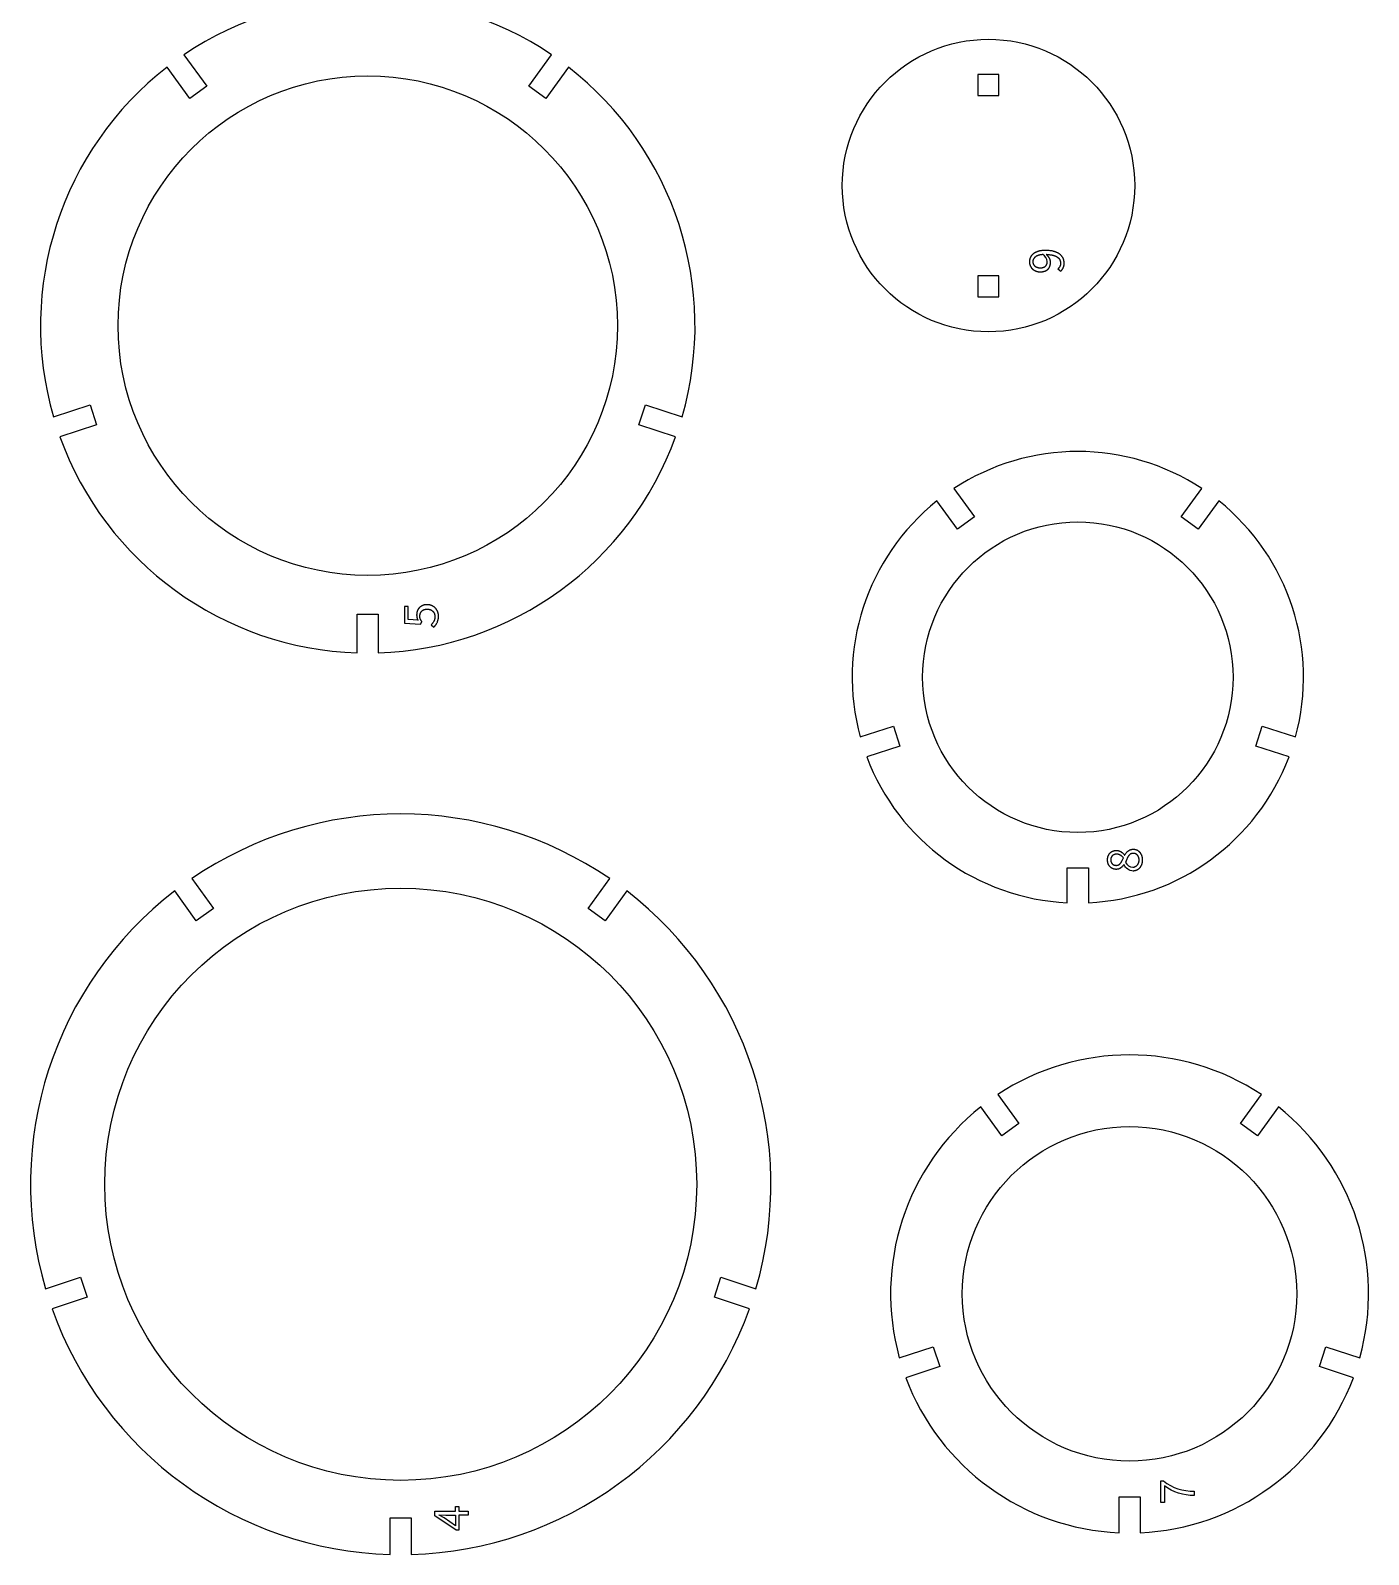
# Model space of a CAD drawing. Extents: x 4393 to 4828, y -567 to -21.
# Drawn here: x 4637.5 to 4828.5, y -523.2 to -305.8 of the extents above; entities that cross this region are included whole.
import ezdxf

# ---------------------------------------------------------------- set-up
doc = ezdxf.new("R2010")
doc.units = 0
doc.layers.add('CUT_THOUGH', color=1, linetype='CONTINUOUS')
doc.layers.add('ETCH', color=5, linetype='CONTINUOUS')

msp = doc.modelspace()

# ---------------------------------------------------------------- linework, layer by layer
at = {"layer": 'CUT_THOUGH'}
for points in [[(4684.17, -394.61), (4684.17, -389.11), (4687.17, -389.11), (4687.17, -394.61, 0.307249), (4729.59, -363.79), (4724.36, -362.09), (4725.29, -359.24), (4730.52, -360.94, 0.307249), (4714.31, -311.07), (4711.08, -315.52), (4708.65, -313.76), (4711.89, -309.31, 0.307249), (4659.45, -309.31), (4662.69, -313.76), (4660.26, -315.52), (4657.03, -311.07, 0.307249), (4640.82, -360.94), (4646.06, -359.24), (4646.98, -362.09), (4641.75, -363.79, 0.307248)], [(4785.48, -430.24), (4785.48, -425.25), (4788.48, -425.25), (4788.48, -430.24, 0.299348), (4817.11, -409.44), (4812.36, -407.9), (4813.29, -405.05), (4818.04, -406.59, 0.299348), (4807.1, -372.94), (4804.17, -376.98), (4801.74, -375.21), (4804.68, -371.18, 0.299348), (4769.29, -371.18), (4772.22, -375.21), (4769.8, -376.98), (4766.86, -372.94, 0.299348), (4755.93, -406.59), (4760.68, -405.05), (4761.6, -407.9), (4756.86, -409.44, 0.299348)], [(4688.87, -523.2), (4688.87, -517.95), (4691.87, -517.95), (4691.87, -523.2, 0.309291), (4740.12, -488.15), (4735.12, -486.52), (4736.05, -483.67), (4741.05, -485.29, 0.30929), (4722.61, -428.57), (4719.52, -432.82), (4717.1, -431.06), (4720.19, -426.81, 0.30929), (4660.55, -426.81), (4663.64, -431.06), (4661.21, -432.82), (4658.12, -428.57, 0.30929), (4639.69, -485.29), (4644.69, -483.67), (4645.62, -486.52), (4640.62, -488.15, 0.309291)], [(4792.86, -520.1), (4792.86, -515), (4795.86, -515), (4795.86, -520.1, 0.300761), (4826.29, -497.99), (4821.45, -496.41), (4822.37, -493.56), (4827.22, -495.13, 0.300761), (4815.59, -459.36), (4812.6, -463.48), (4810.17, -461.72), (4813.17, -457.6, 0.300761), (4775.55, -457.6), (4778.55, -461.72), (4776.12, -463.48), (4773.13, -459.36, 0.300761), (4761.5, -495.13), (4766.35, -493.56), (4767.27, -496.41), (4762.43, -497.99, 0.300761)]]:
    msp.add_lwpolyline(points, format="xyb", close=True, dxfattribs=at)
for points in [[(4775.73, -315.11), (4775.73, -312.11), (4772.73, -312.11), (4772.73, -315.11)], [(4775.73, -343.82), (4775.73, -340.82), (4772.73, -340.82), (4772.73, -343.82)]]:
    msp.add_lwpolyline(points, close=True, dxfattribs=at)
for centre, radius in [((4774.23, -327.96), 20.86), ((4685.67, -347.94), 35.62), ((4786.98, -398.08), 22.15), ((4690.37, -470.4), 42.23), ((4794.36, -486.03), 23.86)]:
    msp.add_circle(centre, radius, dxfattribs=at)
at = {"layer": 'ETCH'}
for points in [[(4784.14, -339.84), (4784.53, -340.18), (4784.56, -340.16), (4784.58, -340.13), (4784.61, -340.1), (4784.63, -340.08), (4784.66, -340.05), (4784.68, -340.02), (4784.7, -339.99), (4784.73, -339.96), (4784.75, -339.93), (4784.77, -339.9), (4784.79, -339.87), (4784.81, -339.84), (4784.83, -339.8), (4784.85, -339.77), (4784.87, -339.73), (4784.89, -339.7), (4784.91, -339.66), (4784.92, -339.62), (4784.94, -339.59), (4784.95, -339.55), (4784.96, -339.51), (4784.97, -339.47), (4784.99, -339.43), (4784.99, -339.39), (4785, -339.34), (4785.01, -339.3), (4785.02, -339.26), (4785.02, -339.21), (4785.03, -339.17), (4785.03, -339.12), (4785.03, -339.07), (4785.03, -339.03), (4785.03, -338.98), (4785.03, -338.94), (4785.02, -338.89), (4785.02, -338.85), (4785.02, -338.81), (4785.01, -338.76), (4785, -338.72), (4784.99, -338.68), (4784.98, -338.63), (4784.97, -338.59), (4784.96, -338.55), (4784.95, -338.51), (4784.93, -338.47), (4784.92, -338.42), (4784.9, -338.38), (4784.88, -338.34), (4784.87, -338.3), (4784.84, -338.26), (4784.82, -338.22), (4784.8, -338.18), (4784.78, -338.15), (4784.75, -338.11), (4784.72, -338.07), (4784.7, -338.03), (4784.67, -338), (4784.63, -337.96), (4784.6, -337.93), (4784.57, -337.89), (4784.53, -337.86), (4784.5, -337.83), (4784.46, -337.79), (4784.42, -337.76), (4784.38, -337.73), (4784.34, -337.7), (4784.29, -337.67), (4784.25, -337.64), (4784.2, -337.61), (4784.16, -337.59), (4784.11, -337.56), (4784.06, -337.53), (4784, -337.51), (4783.95, -337.49), (4783.89, -337.46), (4783.84, -337.44), (4783.78, -337.42), (4783.72, -337.4), (4783.66, -337.38), (4783.6, -337.36), (4783.53, -337.34), (4783.47, -337.32), (4783.4, -337.31), (4783.33, -337.29), (4783.26, -337.28), (4783.19, -337.27), (4783.11, -337.26), (4783.04, -337.25), (4782.88, -337.23), (4782.72, -337.22), (4782.55, -337.21), (4782.37, -337.21), (4782.23, -337.21), (4782.09, -337.22), (4781.96, -337.23), (4781.83, -337.24), (4781.77, -337.25), (4781.71, -337.26), (4781.65, -337.27), (4781.59, -337.28), (4781.53, -337.29), (4781.48, -337.3), (4781.42, -337.32), (4781.37, -337.33), (4781.31, -337.35), (4781.26, -337.36), (4781.21, -337.38), (4781.16, -337.4), (4781.11, -337.42), (4781.06, -337.44), (4781.02, -337.46), (4780.97, -337.48), (4780.93, -337.5), (4780.88, -337.52), (4780.84, -337.55), (4780.8, -337.57), (4780.76, -337.6), (4780.72, -337.62), (4780.68, -337.65), (4780.65, -337.68), (4780.61, -337.7), (4780.58, -337.73), (4780.54, -337.76), (4780.51, -337.79), (4780.48, -337.82), (4780.45, -337.85), (4780.42, -337.89), (4780.4, -337.92), (4780.37, -337.95), (4780.34, -337.98), (4780.32, -338.02), (4780.3, -338.05), (4780.28, -338.09), (4780.26, -338.13), (4780.24, -338.16), (4780.22, -338.2), (4780.2, -338.24), (4780.18, -338.28), (4780.17, -338.32), (4780.15, -338.36), (4780.14, -338.39), (4780.13, -338.43), (4780.12, -338.48), (4780.11, -338.52), (4780.1, -338.56), (4780.1, -338.6), (4780.09, -338.64), (4780.08, -338.68), (4780.08, -338.73), (4780.08, -338.77), (4780.08, -338.81), (4780.08, -338.86), (4780.08, -338.89), (4780.08, -338.93), (4780.08, -338.96), (4780.08, -339), (4780.09, -339.03), (4780.09, -339.07), (4780.1, -339.1), (4780.1, -339.13), (4780.11, -339.17), (4780.12, -339.2), (4780.13, -339.23), (4780.14, -339.27), (4780.15, -339.3), (4780.16, -339.33), (4780.17, -339.37), (4780.19, -339.4), (4780.2, -339.43), (4780.22, -339.46), (4780.23, -339.49), (4780.25, -339.52), (4780.27, -339.55), (4780.28, -339.58), (4780.3, -339.61), (4780.32, -339.64), (4780.34, -339.67), (4780.36, -339.69), (4780.38, -339.72), (4780.41, -339.75), (4780.43, -339.77), (4780.45, -339.8), (4780.48, -339.82), (4780.5, -339.85), (4780.53, -339.87), (4780.55, -339.89), (4780.58, -339.92), (4780.61, -339.94), (4780.64, -339.96), (4780.66, -339.98), (4780.69, -340), (4780.72, -340.02), (4780.75, -340.04), (4780.78, -340.06), (4780.82, -340.07), (4780.85, -340.09), (4780.88, -340.11), (4780.92, -340.12), (4780.95, -340.14), (4780.98, -340.15), (4781.02, -340.16), (4781.06, -340.18), (4781.09, -340.19), (4781.13, -340.2), (4781.17, -340.21), (4781.2, -340.22), (4781.24, -340.23), (4781.28, -340.23), (4781.32, -340.24), (4781.36, -340.25), (4781.4, -340.25), (4781.44, -340.26), (4781.48, -340.26), (4781.52, -340.26), (4781.57, -340.26), (4781.61, -340.26), (4781.7, -340.26), (4781.79, -340.26), (4781.83, -340.25), (4781.87, -340.25), (4781.92, -340.25), (4781.96, -340.24), (4782, -340.23), (4782.04, -340.23), (4782.07, -340.22), (4782.11, -340.21), (4782.15, -340.2), (4782.19, -340.19), (4782.22, -340.18), (4782.26, -340.17), (4782.29, -340.16), (4782.32, -340.15), (4782.36, -340.13), (4782.39, -340.12), (4782.42, -340.1), (4782.45, -340.09), (4782.48, -340.07), (4782.51, -340.06), (4782.54, -340.04), (4782.57, -340.02), (4782.59, -340), (4782.62, -339.98), (4782.65, -339.96), (4782.67, -339.94), (4782.69, -339.92), (4782.72, -339.9), (4782.74, -339.87), (4782.76, -339.85), (4782.78, -339.82), (4782.8, -339.8), (4782.82, -339.78), (4782.84, -339.75), (4782.86, -339.72), (4782.88, -339.7), (4782.89, -339.67), (4782.91, -339.64), (4782.93, -339.61), (4782.94, -339.59), (4782.95, -339.56), (4782.97, -339.53), (4782.98, -339.5), (4782.99, -339.47), (4783, -339.43), (4783.01, -339.4), (4783.02, -339.37), (4783.03, -339.34), (4783.04, -339.3), (4783.05, -339.27), (4783.05, -339.24), (4783.06, -339.2), (4783.07, -339.17), (4783.07, -339.13), (4783.08, -339.1), (4783.08, -339.06), (4783.08, -339.02), (4783.08, -338.98), (4783.08, -338.95), (4783.08, -338.91), (4783.08, -338.87), (4783.08, -338.83), (4783.08, -338.8), (4783.07, -338.76), (4783.07, -338.72), (4783.06, -338.68), (4783.05, -338.65), (4783.04, -338.61), (4783.03, -338.57), (4783.02, -338.53), (4783.01, -338.5), (4782.99, -338.46), (4782.98, -338.42), (4782.96, -338.38), (4782.94, -338.35), (4782.92, -338.31), (4782.9, -338.27), (4782.88, -338.24), (4782.85, -338.2), (4782.83, -338.16), (4782.8, -338.13), (4782.78, -338.1), (4782.75, -338.06), (4782.72, -338.03), (4782.7, -338), (4782.67, -337.96), (4782.64, -337.93), (4782.6, -337.9), (4782.57, -337.87), (4782.54, -337.84), (4782.51, -337.81), (4782.47, -337.79), (4782.61, -337.79), (4782.75, -337.79), (4782.88, -337.8), (4783, -337.82), (4783.12, -337.83), (4783.23, -337.85), (4783.28, -337.86), (4783.34, -337.87), (4783.39, -337.88), (4783.44, -337.9), (4783.53, -337.92), (4783.58, -337.94), (4783.62, -337.95), (4783.66, -337.97), (4783.71, -337.99), (4783.75, -338), (4783.79, -338.02), (4783.83, -338.04), (4783.87, -338.05), (4783.9, -338.07), (4783.94, -338.09), (4783.97, -338.11), (4784.01, -338.13), (4784.04, -338.15), (4784.07, -338.17), (4784.1, -338.2), (4784.13, -338.22), (4784.15, -338.24), (4784.18, -338.26), (4784.21, -338.29), (4784.23, -338.31), (4784.25, -338.33), (4784.28, -338.36), (4784.3, -338.38), (4784.32, -338.41), (4784.34, -338.44), (4784.35, -338.45), (4784.36, -338.46), (4784.36, -338.48), (4784.37, -338.49), (4784.38, -338.5), (4784.39, -338.52), (4784.4, -338.53), (4784.4, -338.54), (4784.41, -338.56), (4784.42, -338.57), (4784.43, -338.6), (4784.44, -338.63), (4784.45, -338.66), (4784.46, -338.69), (4784.47, -338.71), (4784.48, -338.74), (4784.49, -338.77), (4784.49, -338.8), (4784.5, -338.83), (4784.51, -338.86), (4784.51, -338.89), (4784.51, -338.92), (4784.52, -338.96), (4784.52, -338.99), (4784.52, -339.02), (4784.52, -339.05), (4784.52, -339.08), (4784.52, -339.11), (4784.52, -339.13), (4784.51, -339.16), (4784.51, -339.19), (4784.51, -339.22), (4784.5, -339.24), (4784.49, -339.27), (4784.49, -339.3), (4784.48, -339.32), (4784.47, -339.35), (4784.46, -339.38), (4784.45, -339.4), (4784.44, -339.43), (4784.43, -339.45), (4784.42, -339.48), (4784.4, -339.51), (4784.39, -339.53), (4784.37, -339.56), (4784.36, -339.58), (4784.34, -339.6), (4784.33, -339.63), (4784.31, -339.65), (4784.29, -339.67), (4784.28, -339.69), (4784.26, -339.72), (4784.24, -339.74), (4784.22, -339.76), (4784.2, -339.78), (4784.18, -339.8), (4784.16, -339.82)], [(4694.7, -390.62), (4695.11, -390.92), (4695.14, -390.89), (4695.17, -390.86), (4695.2, -390.83), (4695.23, -390.79), (4695.26, -390.76), (4695.29, -390.72), (4695.32, -390.69), (4695.35, -390.65), (4695.38, -390.61), (4695.41, -390.57), (4695.43, -390.53), (4695.46, -390.49), (4695.48, -390.44), (4695.51, -390.4), (4695.53, -390.35), (4695.56, -390.3), (4695.58, -390.26), (4695.6, -390.21), (4695.62, -390.15), (4695.64, -390.1), (4695.66, -390.05), (4695.67, -389.99), (4695.69, -389.94), (4695.7, -389.88), (4695.72, -389.82), (4695.73, -389.76), (4695.74, -389.69), (4695.74, -389.63), (4695.75, -389.56), (4695.75, -389.5), (4695.76, -389.43), (4695.76, -389.36), (4695.76, -389.32), (4695.76, -389.28), (4695.75, -389.24), (4695.75, -389.2), (4695.75, -389.16), (4695.74, -389.13), (4695.74, -389.09), (4695.73, -389.05), (4695.72, -389.01), (4695.72, -388.97), (4695.71, -388.94), (4695.7, -388.9), (4695.69, -388.86), (4695.67, -388.83), (4695.66, -388.79), (4695.65, -388.75), (4695.64, -388.72), (4695.62, -388.68), (4695.61, -388.65), (4695.59, -388.61), (4695.57, -388.58), (4695.55, -388.55), (4695.54, -388.51), (4695.52, -388.48), (4695.5, -388.45), (4695.48, -388.42), (4695.45, -388.39), (4695.43, -388.36), (4695.41, -388.33), (4695.39, -388.3), (4695.36, -388.27), (4695.34, -388.24), (4695.31, -388.21), (4695.28, -388.19), (4695.25, -388.16), (4695.23, -388.14), (4695.2, -388.11), (4695.17, -388.09), (4695.14, -388.06), (4695.11, -388.04), (4695.07, -388.02), (4695.04, -388), (4695.01, -387.98), (4694.97, -387.96), (4694.94, -387.94), (4694.9, -387.92), (4694.87, -387.9), (4694.83, -387.88), (4694.79, -387.87), (4694.75, -387.85), (4694.71, -387.84), (4694.67, -387.82), (4694.63, -387.81), (4694.59, -387.8), (4694.55, -387.79), (4694.51, -387.78), (4694.46, -387.77), (4694.42, -387.77), (4694.38, -387.76), (4694.33, -387.76), (4694.28, -387.75), (4694.24, -387.75), (4694.19, -387.75), (4694.14, -387.75), (4694.09, -387.75), (4694.05, -387.75), (4694, -387.75), (4693.95, -387.76), (4693.91, -387.76), (4693.86, -387.76), (4693.82, -387.77), (4693.78, -387.78), (4693.74, -387.78), (4693.7, -387.79), (4693.66, -387.8), (4693.62, -387.81), (4693.58, -387.82), (4693.54, -387.84), (4693.51, -387.85), (4693.47, -387.86), (4693.44, -387.88), (4693.4, -387.89), (4693.37, -387.91), (4693.34, -387.93), (4693.31, -387.95), (4693.27, -387.96), (4693.24, -387.98), (4693.22, -388), (4693.19, -388.02), (4693.16, -388.04), (4693.13, -388.06), (4693.11, -388.09), (4693.08, -388.11), (4693.05, -388.13), (4693.03, -388.16), (4693.01, -388.18), (4692.98, -388.21), (4692.96, -388.23), (4692.94, -388.26), (4692.92, -388.29), (4692.9, -388.32), (4692.88, -388.34), (4692.86, -388.37), (4692.85, -388.4), (4692.83, -388.43), (4692.81, -388.46), (4692.8, -388.49), (4692.78, -388.52), (4692.77, -388.56), (4692.76, -388.59), (4692.75, -388.62), (4692.73, -388.65), (4692.72, -388.69), (4692.71, -388.72), (4692.7, -388.76), (4692.69, -388.79), (4692.69, -388.83), (4692.68, -388.86), (4692.67, -388.9), (4692.67, -388.93), (4692.66, -388.97), (4692.66, -389.01), (4692.65, -389.04), (4692.65, -389.08), (4692.65, -389.12), (4692.65, -389.15), (4692.64, -389.19), (4692.64, -389.23), (4692.65, -389.28), (4692.65, -389.34), (4692.65, -389.39), (4692.65, -389.41), (4692.66, -389.44), (4692.66, -389.46), (4692.66, -389.48), (4692.67, -389.51), (4692.67, -389.53), (4692.68, -389.55), (4692.68, -389.58), (4692.69, -389.6), (4692.7, -389.62), (4692.71, -389.66), (4692.73, -389.71), (4692.74, -389.75), (4692.76, -389.79), (4692.78, -389.83), (4692.8, -389.88), (4692.82, -389.92), (4692.84, -389.96), (4691.42, -389.84), (4691.42, -387.99), (4690.89, -387.99), (4690.89, -390.38), (4693.19, -390.53), (4693.4, -390.2), (4693.37, -390.15), (4693.33, -390.1), (4693.3, -390.05), (4693.27, -390), (4693.25, -389.95), (4693.22, -389.9), (4693.2, -389.85), (4693.18, -389.81), (4693.17, -389.79), (4693.17, -389.77), (4693.16, -389.74), (4693.15, -389.72), (4693.14, -389.69), (4693.14, -389.67), (4693.13, -389.64), (4693.13, -389.62), (4693.12, -389.59), (4693.12, -389.56), (4693.12, -389.53), (4693.11, -389.51), (4693.11, -389.48), (4693.11, -389.45), (4693.11, -389.42), (4693.11, -389.39), (4693.11, -389.36), (4693.11, -389.33), (4693.11, -389.3), (4693.11, -389.27), (4693.12, -389.25), (4693.12, -389.22), (4693.12, -389.19), (4693.13, -389.17), (4693.13, -389.14), (4693.14, -389.12), (4693.14, -389.09), (4693.15, -389.07), (4693.15, -389.04), (4693.16, -389.02), (4693.17, -388.99), (4693.18, -388.97), (4693.19, -388.95), (4693.2, -388.92), (4693.21, -388.9), (4693.22, -388.88), (4693.23, -388.86), (4693.24, -388.84), (4693.25, -388.82), (4693.26, -388.8), (4693.28, -388.78), (4693.29, -388.76), (4693.31, -388.74), (4693.32, -388.72), (4693.34, -388.7), (4693.35, -388.68), (4693.37, -388.66), (4693.39, -388.65), (4693.4, -388.63), (4693.42, -388.61), (4693.44, -388.6), (4693.46, -388.58), (4693.48, -388.57), (4693.5, -388.55), (4693.52, -388.54), (4693.54, -388.53), (4693.56, -388.51), (4693.58, -388.5), (4693.6, -388.49), (4693.62, -388.48), (4693.65, -388.47), (4693.67, -388.46), (4693.69, -388.45), (4693.72, -388.44), (4693.74, -388.43), (4693.77, -388.42), (4693.79, -388.42), (4693.82, -388.41), (4693.84, -388.4), (4693.87, -388.4), (4693.9, -388.39), (4693.92, -388.39), (4693.95, -388.38), (4693.98, -388.38), (4694.01, -388.38), (4694.04, -388.37), (4694.07, -388.37), (4694.1, -388.37), (4694.13, -388.37), (4694.16, -388.37), (4694.19, -388.37), (4694.22, -388.37), (4694.25, -388.37), (4694.28, -388.37), (4694.31, -388.38), (4694.34, -388.38), (4694.36, -388.39), (4694.39, -388.39), (4694.42, -388.4), (4694.45, -388.4), (4694.47, -388.41), (4694.5, -388.42), (4694.53, -388.42), (4694.55, -388.43), (4694.58, -388.44), (4694.61, -388.45), (4694.63, -388.46), (4694.65, -388.47), (4694.68, -388.48), (4694.7, -388.5), (4694.73, -388.51), (4694.75, -388.52), (4694.77, -388.54), (4694.79, -388.55), (4694.81, -388.56), (4694.83, -388.58), (4694.85, -388.59), (4694.87, -388.61), (4694.89, -388.63), (4694.91, -388.64), (4694.93, -388.66), (4694.95, -388.68), (4694.97, -388.69), (4694.98, -388.71), (4695, -388.73), (4695.02, -388.75), (4695.03, -388.77), (4695.05, -388.79), (4695.06, -388.81), (4695.08, -388.83), (4695.09, -388.85), (4695.1, -388.87), (4695.12, -388.89), (4695.13, -388.92), (4695.14, -388.94), (4695.15, -388.96), (4695.16, -388.99), (4695.17, -389.01), (4695.18, -389.03), (4695.19, -389.06), (4695.2, -389.08), (4695.2, -389.11), (4695.21, -389.13), (4695.22, -389.16), (4695.22, -389.18), (4695.23, -389.21), (4695.23, -389.23), (4695.24, -389.26), (4695.24, -389.28), (4695.24, -389.31), (4695.25, -389.34), (4695.25, -389.36), (4695.25, -389.39), (4695.25, -389.42), (4695.25, -389.47), (4695.25, -389.52), (4695.24, -389.57), (4695.24, -389.62), (4695.23, -389.67), (4695.23, -389.71), (4695.22, -389.76), (4695.21, -389.8), (4695.2, -389.85), (4695.18, -389.89), (4695.18, -389.91), (4695.17, -389.93), (4695.16, -389.95), (4695.16, -389.97), (4695.15, -389.99), (4695.14, -390.01), (4695.13, -390.03), (4695.12, -390.05), (4695.11, -390.07), (4695.1, -390.09), (4695.09, -390.11), (4695.08, -390.12), (4695.04, -390.2), (4695, -390.26), (4694.95, -390.33), (4694.93, -390.36), (4694.91, -390.39), (4694.88, -390.42), (4694.86, -390.45), (4694.83, -390.48), (4694.81, -390.51), (4694.78, -390.54), (4694.76, -390.57), (4694.73, -390.6)], [(4793.48, -423.82), (4793.45, -423.79), (4793.43, -423.76), (4793.4, -423.73), (4793.37, -423.7), (4793.34, -423.68), (4793.31, -423.65), (4793.29, -423.63), (4793.26, -423.61), (4793.23, -423.58), (4793.2, -423.56), (4793.17, -423.54), (4793.14, -423.52), (4793.11, -423.5), (4793.08, -423.48), (4793.05, -423.46), (4793.02, -423.45), (4792.99, -423.43), (4792.96, -423.42), (4792.93, -423.4), (4792.9, -423.39), (4792.87, -423.38), (4792.84, -423.37), (4792.81, -423.36), (4792.78, -423.35), (4792.75, -423.34), (4792.72, -423.33), (4792.68, -423.33), (4792.65, -423.32), (4792.62, -423.32), (4792.59, -423.32), (4792.55, -423.32), (4792.52, -423.32), (4792.5, -423.32), (4792.48, -423.32), (4792.46, -423.32), (4792.43, -423.32), (4792.41, -423.32), (4792.39, -423.32), (4792.37, -423.33), (4792.35, -423.33), (4792.33, -423.33), (4792.31, -423.34), (4792.29, -423.34), (4792.27, -423.35), (4792.25, -423.35), (4792.23, -423.36), (4792.21, -423.36), (4792.19, -423.37), (4792.17, -423.38), (4792.15, -423.38), (4792.14, -423.39), (4792.12, -423.4), (4792.1, -423.41), (4792.08, -423.42), (4792.07, -423.43), (4792.05, -423.44), (4792.03, -423.45), (4792.01, -423.46), (4792, -423.47), (4791.98, -423.48), (4791.97, -423.49), (4791.95, -423.51), (4791.93, -423.52), (4791.92, -423.53), (4791.9, -423.55), (4791.89, -423.56), (4791.88, -423.58), (4791.86, -423.59), (4791.85, -423.61), (4791.84, -423.62), (4791.82, -423.64), (4791.81, -423.65), (4791.8, -423.67), (4791.79, -423.69), (4791.78, -423.7), (4791.77, -423.72), (4791.76, -423.74), (4791.75, -423.76), (4791.75, -423.78), (4791.74, -423.8), (4791.73, -423.81), (4791.72, -423.83), (4791.72, -423.85), (4791.71, -423.87), (4791.71, -423.9), (4791.7, -423.92), (4791.7, -423.94), (4791.69, -423.96), (4791.69, -423.98), (4791.68, -424), (4791.68, -424.03), (4791.68, -424.05), (4791.68, -424.07), (4791.68, -424.1), (4791.68, -424.12), (4791.68, -424.15), (4791.68, -424.17), (4791.68, -424.19), (4791.68, -424.21), (4791.68, -424.23), (4791.68, -424.25), (4791.68, -424.27), (4791.69, -424.29), (4791.69, -424.31), (4791.69, -424.33), (4791.7, -424.35), (4791.7, -424.36), (4791.71, -424.38), (4791.71, -424.4), (4791.72, -424.42), (4791.72, -424.44), (4791.73, -424.45), (4791.74, -424.47), (4791.74, -424.49), (4791.75, -424.5), (4791.76, -424.52), (4791.77, -424.54), (4791.78, -424.55), (4791.78, -424.57), (4791.79, -424.58), (4791.8, -424.6), (4791.81, -424.62), (4791.83, -424.63), (4791.84, -424.64), (4791.85, -424.66), (4791.86, -424.67), (4791.87, -424.69), (4791.89, -424.7), (4791.9, -424.71), (4791.91, -424.73), (4791.93, -424.74), (4791.94, -424.75), (4791.95, -424.76), (4791.97, -424.77), (4791.98, -424.79), (4792, -424.8), (4792.02, -424.81), (4792.03, -424.82), (4792.05, -424.82), (4792.06, -424.83), (4792.08, -424.84), (4792.1, -424.85), (4792.11, -424.86), (4792.13, -424.86), (4792.15, -424.87), (4792.17, -424.88), (4792.18, -424.88), (4792.2, -424.89), (4792.22, -424.89), (4792.24, -424.9), (4792.26, -424.9), (4792.28, -424.9), (4792.3, -424.91), (4792.32, -424.91), (4792.34, -424.91), (4792.36, -424.91), (4792.38, -424.92), (4792.4, -424.92), (4792.43, -424.92), (4792.45, -424.92), (4792.47, -424.92), (4792.5, -424.92), (4792.53, -424.91), (4792.55, -424.91), (4792.58, -424.91), (4792.6, -424.91), (4792.63, -424.9), (4792.65, -424.9), (4792.67, -424.89), (4792.69, -424.88), (4792.7, -424.88), (4792.72, -424.88), (4792.73, -424.87), (4792.74, -424.87), (4792.75, -424.86), (4792.76, -424.86), (4792.77, -424.85), (4792.78, -424.85), (4792.79, -424.84), (4792.8, -424.84), (4792.81, -424.83), (4792.82, -424.83), (4792.84, -424.82), (4792.86, -424.8), (4792.87, -424.79), (4792.89, -424.78), (4792.91, -424.77), (4792.93, -424.75), (4792.95, -424.74), (4792.96, -424.72), (4792.98, -424.71), (4793, -424.69), (4793.01, -424.67), (4793.03, -424.66), (4793.04, -424.64), (4793.06, -424.62), (4793.08, -424.6), (4793.09, -424.58), (4793.12, -424.55), (4793.15, -424.51), (4793.18, -424.46), (4793.2, -424.42), (4793.23, -424.38), (4793.26, -424.33), (4793.28, -424.28), (4793.3, -424.23), (4793.35, -424.13), (4793.4, -424.03), (4793.44, -423.93)], [(4698.68, -516.36), (4698.68, -517.01), (4699.99, -517.01), (4699.99, -517.59), (4698.68, -517.59), (4698.68, -519.74), (4698.27, -519.74), (4695.22, -517.7), (4695.22, -517.01), (4698.18, -517.01), (4698.18, -516.36)], [(4698.18, -517.59), (4698.18, -519.09), (4696.55, -517.97), (4695.88, -517.58), (4695.88, -517.55), (4696.8, -517.59)]]:
    msp.add_lwpolyline(points, close=True, dxfattribs=at)
for points in [[(4782.62, -338.8, 0.247434), (4781.98, -337.8), (4781.9, -337.81), (4781.81, -337.82), (4781.73, -337.83), (4781.65, -337.84), (4781.58, -337.86), (4781.5, -337.87), (4781.43, -337.89), (4781.37, -337.91), (4781.33, -337.92), (4781.3, -337.93), (4781.27, -337.95), (4781.24, -337.96), (4781.21, -337.97), (4781.18, -337.98), (4781.15, -337.99), (4781.12, -338.01), (4781.09, -338.02), (4781.07, -338.04), (4781.04, -338.05), (4781.02, -338.07), (4780.99, -338.08), (4780.97, -338.1), (4780.94, -338.11), (4780.92, -338.13), (4780.9, -338.15), (4780.88, -338.16), (4780.86, -338.18), (4780.84, -338.2), (4780.82, -338.22), (4780.8, -338.24), (4780.78, -338.26), (4780.76, -338.28), (4780.75, -338.3), (4780.73, -338.32), (4780.72, -338.34), (4780.7, -338.36), (4780.69, -338.38), (4780.68, -338.4), (4780.66, -338.42), (4780.65, -338.45), (4780.64, -338.47), (4780.63, -338.49), (4780.62, -338.52), (4780.61, -338.54), (4780.6, -338.56), (4780.6, -338.59), (4780.59, -338.61), (4780.58, -338.64), (4780.58, -338.66), (4780.57, -338.69), (4780.57, -338.72), (4780.57, -338.74), (4780.56, -338.77), (4780.56, -338.8), (4780.56, -338.83), (4780.56, -338.86), (4780.56, -338.88), (4780.56, -338.9), (4780.56, -338.92), (4780.57, -338.94), (4780.57, -338.96), (4780.57, -338.98), (4780.58, -339), (4780.58, -339.02), (4780.59, -339.04), (4780.59, -339.06), (4780.6, -339.08), (4780.6, -339.1), (4780.61, -339.12), (4780.62, -339.14), (4780.63, -339.16), (4780.64, -339.18), (4780.65, -339.2), (4780.66, -339.22), (4780.67, -339.24), (4780.68, -339.26), (4780.69, -339.27), (4780.7, -339.29), (4780.71, -339.31), (4780.73, -339.32), (4780.74, -339.34), (4780.75, -339.36), (4780.77, -339.37), (4780.78, -339.39), (4780.8, -339.4), (4780.82, -339.42), (4780.83, -339.43), (4780.85, -339.45), (4780.87, -339.46), (4780.89, -339.47), (4780.9, -339.49), (4780.92, -339.5), (4780.94, -339.51), (4780.96, -339.52), (4780.98, -339.54), (4781, -339.55), (4781.02, -339.56), (4781.04, -339.57), (4781.07, -339.58), (4781.09, -339.59), (4781.11, -339.6), (4781.14, -339.61), (4781.16, -339.61), (4781.18, -339.62), (4781.21, -339.63), (4781.23, -339.64), (4781.26, -339.64), (4781.28, -339.65), (4781.31, -339.66), (4781.33, -339.66), (4781.36, -339.67), (4781.39, -339.67), (4781.41, -339.67), (4781.44, -339.68), (4781.47, -339.68), (4781.5, -339.68), (4781.52, -339.68), (4781.55, -339.69), (4781.58, -339.69), (4781.61, -339.69), (4781.67, -339.69), (4781.72, -339.68), (4781.78, -339.68), (4781.83, -339.67), (4781.86, -339.67), (4781.88, -339.67), (4781.91, -339.66), (4781.93, -339.66), (4781.96, -339.65), (4781.98, -339.64), (4782.01, -339.64), (4782.03, -339.63), (4782.05, -339.63), (4782.08, -339.62), (4782.1, -339.61), (4782.12, -339.6), (4782.14, -339.59), (4782.16, -339.58), (4782.18, -339.57), (4782.2, -339.56), (4782.22, -339.55), (4782.24, -339.54), (4782.26, -339.53), (4782.28, -339.52), (4782.3, -339.51), (4782.32, -339.5), (4782.33, -339.48), (4782.35, -339.47), (4782.37, -339.46), (4782.38, -339.44), (4782.4, -339.43), (4782.41, -339.41), (4782.43, -339.4), (4782.44, -339.38), (4782.46, -339.36), (4782.47, -339.35), (4782.48, -339.33), (4782.49, -339.31), (4782.5, -339.29), (4782.51, -339.27), (4782.52, -339.25), (4782.53, -339.23), (4782.54, -339.21), (4782.55, -339.19), (4782.56, -339.17), (4782.57, -339.15), (4782.58, -339.13), (4782.58, -339.11), (4782.59, -339.08), (4782.59, -339.06), (4782.6, -339.04), (4782.6, -339.01), (4782.61, -338.99), (4782.61, -338.96), (4782.61, -338.94), (4782.62, -338.91), (4782.62, -338.89), (4782.62, -338.86), (4782.62, -338.83)], [(4794.87, -425.72, -0.282607), (4793.58, -424.82), (4793.55, -424.82), (4793.52, -424.85), (4793.5, -424.89), (4793.47, -424.92), (4793.45, -424.95), (4793.42, -424.98), (4793.4, -425.01), (4793.37, -425.04), (4793.34, -425.07), (4793.31, -425.1), (4793.28, -425.12), (4793.25, -425.15), (4793.22, -425.18), (4793.19, -425.21), (4793.16, -425.23), (4793.13, -425.26), (4793.09, -425.28), (4793.08, -425.3), (4793.06, -425.31), (4793.04, -425.32), (4793.03, -425.33), (4793.01, -425.34), (4792.99, -425.35), (4792.97, -425.36), (4792.95, -425.37), (4792.94, -425.38), (4792.92, -425.39), (4792.9, -425.4), (4792.88, -425.41), (4792.86, -425.42), (4792.84, -425.42), (4792.82, -425.43), (4792.8, -425.44), (4792.78, -425.44), (4792.76, -425.45), (4792.74, -425.45), (4792.72, -425.46), (4792.7, -425.46), (4792.67, -425.47), (4792.65, -425.47), (4792.63, -425.47), (4792.61, -425.48), (4792.59, -425.48), (4792.56, -425.48), (4792.54, -425.48), (4792.52, -425.49), (4792.49, -425.49), (4792.45, -425.49), (4792.41, -425.49), (4792.38, -425.49), (4792.35, -425.48), (4792.31, -425.48), (4792.28, -425.48), (4792.25, -425.47), (4792.22, -425.47), (4792.18, -425.46), (4792.15, -425.45), (4792.12, -425.45), (4792.09, -425.44), (4792.06, -425.43), (4792.03, -425.42), (4792, -425.41), (4791.97, -425.39), (4791.95, -425.38), (4791.92, -425.37), (4791.89, -425.35), (4791.86, -425.34), (4791.84, -425.33), (4791.81, -425.31), (4791.79, -425.29), (4791.76, -425.28), (4791.74, -425.26), (4791.71, -425.24), (4791.69, -425.22), (4791.67, -425.2), (4791.64, -425.18), (4791.62, -425.16), (4791.6, -425.14), (4791.58, -425.12), (4791.56, -425.1), (4791.54, -425.07), (4791.52, -425.05), (4791.5, -425.03), (4791.48, -425), (4791.47, -424.98), (4791.45, -424.95), (4791.43, -424.93), (4791.42, -424.9), (4791.4, -424.87), (4791.39, -424.85), (4791.37, -424.82), (4791.36, -424.79), (4791.35, -424.76), (4791.33, -424.73), (4791.32, -424.7), (4791.31, -424.67), (4791.3, -424.64), (4791.29, -424.61), (4791.28, -424.58), (4791.27, -424.54), (4791.26, -424.51), (4791.25, -424.48), (4791.25, -424.45), (4791.24, -424.41), (4791.24, -424.38), (4791.23, -424.34), (4791.23, -424.31), (4791.23, -424.28), (4791.22, -424.24), (4791.22, -424.2), (4791.22, -424.17), (4791.22, -424.13), (4791.22, -424.09), (4791.22, -424.05), (4791.22, -424.02), (4791.23, -423.98), (4791.23, -423.94), (4791.23, -423.91), (4791.24, -423.87), (4791.24, -423.83), (4791.25, -423.8), (4791.26, -423.77), (4791.26, -423.73), (4791.27, -423.7), (4791.28, -423.67), (4791.29, -423.63), (4791.3, -423.6), (4791.31, -423.57), (4791.33, -423.54), (4791.34, -423.51), (4791.35, -423.48), (4791.36, -423.45), (4791.38, -423.42), (4791.39, -423.4), (4791.41, -423.37), (4791.43, -423.34), (4791.44, -423.32), (4791.46, -423.29), (4791.48, -423.26), (4791.5, -423.24), (4791.51, -423.22), (4791.53, -423.19), (4791.55, -423.17), (4791.58, -423.15), (4791.6, -423.13), (4791.62, -423.11), (4791.64, -423.08), (4791.66, -423.07), (4791.69, -423.05), (4791.71, -423.03), (4791.74, -423.01), (4791.76, -422.99), (4791.79, -422.98), (4791.81, -422.96), (4791.84, -422.94), (4791.87, -422.93), (4791.89, -422.92), (4791.92, -422.9), (4791.95, -422.89), (4791.98, -422.88), (4792.01, -422.87), (4792.04, -422.86), (4792.07, -422.85), (4792.1, -422.84), (4792.13, -422.83), (4792.16, -422.82), (4792.19, -422.81), (4792.23, -422.81), (4792.26, -422.8), (4792.29, -422.8), (4792.32, -422.79), (4792.36, -422.79), (4792.39, -422.79), (4792.42, -422.79), (4792.46, -422.79), (4792.49, -422.78), (4792.52, -422.79), (4792.54, -422.79), (4792.56, -422.79), (4792.58, -422.79), (4792.61, -422.79), (4792.63, -422.79), (4792.65, -422.8), (4792.68, -422.8), (4792.7, -422.8), (4792.72, -422.81), (4792.74, -422.81), (4792.76, -422.82), (4792.79, -422.83), (4792.81, -422.83), (4792.83, -422.84), (4792.85, -422.85), (4792.89, -422.86), (4792.94, -422.88), (4792.98, -422.9), (4793.02, -422.92), (4793.06, -422.94), (4793.1, -422.96), (4793.14, -422.98), (4793.17, -423.01), (4793.21, -423.03), (4793.25, -423.05), (4793.28, -423.08), (4793.32, -423.1), (4793.35, -423.13), (4793.38, -423.16), (4793.41, -423.19), (4793.44, -423.22), (4793.47, -423.24), (4793.5, -423.27), (4793.53, -423.3), (4793.55, -423.33), (4793.58, -423.36), (4793.6, -423.39), (4793.62, -423.42), (4793.64, -423.44), (4793.67, -423.44), (4793.7, -423.4), (4793.72, -423.37), (4793.75, -423.33), (4793.77, -423.29), (4793.82, -423.21), (4793.88, -423.14), (4793.91, -423.1), (4793.94, -423.06), (4793.97, -423.03), (4794, -423), (4794.04, -422.96), (4794.07, -422.93), (4794.11, -422.9), (4794.14, -422.87), (4794.16, -422.86), (4794.18, -422.84), (4794.2, -422.83), (4794.22, -422.82), (4794.24, -422.8), (4794.26, -422.79), (4794.28, -422.78), (4794.3, -422.77), (4794.32, -422.75), (4794.34, -422.74), (4794.36, -422.73), (4794.38, -422.72), (4794.41, -422.71), (4794.43, -422.7), (4794.45, -422.69), (4794.48, -422.68), (4794.5, -422.68), (4794.52, -422.67), (4794.55, -422.66), (4794.57, -422.65), (4794.6, -422.65), (4794.62, -422.64), (4794.65, -422.64), (4794.68, -422.63), (4794.7, -422.63), (4794.73, -422.62), (4794.76, -422.62), (4794.79, -422.62), (4794.81, -422.62), (4794.84, -422.61), (4794.87, -422.61), (4794.9, -422.61), (4794.94, -422.61), (4794.97, -422.61), (4795, -422.62), (4795.03, -422.62), (4795.07, -422.62), (4795.1, -422.63), (4795.13, -422.63), (4795.16, -422.64), (4795.19, -422.65), (4795.22, -422.66), (4795.26, -422.67), (4795.29, -422.68), (4795.32, -422.69), (4795.35, -422.7), (4795.37, -422.71), (4795.4, -422.72), (4795.43, -422.74), (4795.46, -422.75), (4795.49, -422.77), (4795.52, -422.79), (4795.54, -422.8), (4795.57, -422.82), (4795.6, -422.84), (4795.62, -422.86), (4795.65, -422.88), (4795.67, -422.9), (4795.69, -422.92), (4795.72, -422.94), (4795.74, -422.97), (4795.76, -422.99), (4795.79, -423.01), (4795.81, -423.04), (4795.83, -423.06), (4795.85, -423.09), (4795.87, -423.12), (4795.89, -423.15), (4795.91, -423.17), (4795.93, -423.2), (4795.94, -423.23), (4795.96, -423.26), (4795.98, -423.29), (4795.99, -423.32), (4796.01, -423.36), (4796.02, -423.39), (4796.04, -423.42), (4796.05, -423.46), (4796.07, -423.49), (4796.08, -423.53), (4796.09, -423.56), (4796.1, -423.6), (4796.11, -423.63), (4796.12, -423.67), (4796.13, -423.71), (4796.14, -423.75), (4796.14, -423.79), (4796.15, -423.83), (4796.16, -423.86), (4796.16, -423.9), (4796.17, -423.95), (4796.17, -423.99), (4796.17, -424.03), (4796.17, -424.07), (4796.17, -424.11), (4796.17, -424.15), (4796.17, -424.2), (4796.17, -424.24), (4796.17, -424.28), (4796.17, -424.32), (4796.17, -424.36), (4796.16, -424.4), (4796.16, -424.44), (4796.15, -424.48), (4796.14, -424.52), (4796.14, -424.56), (4796.13, -424.59), (4796.12, -424.63), (4796.11, -424.67), (4796.1, -424.71), (4796.09, -424.74), (4796.08, -424.78), (4796.07, -424.82), (4796.05, -424.85), (4796.04, -424.88), (4796.02, -424.92), (4796.01, -424.95), (4795.99, -424.98), (4795.98, -425.02), (4795.96, -425.05), (4795.94, -425.08), (4795.93, -425.11), (4795.91, -425.14), (4795.89, -425.17), (4795.87, -425.19), (4795.85, -425.22), (4795.83, -425.25), (4795.8, -425.27), (4795.78, -425.3), (4795.76, -425.32), (4795.74, -425.35), (4795.71, -425.37), (4795.69, -425.39), (4795.66, -425.42), (4795.64, -425.44), (4795.61, -425.46), (4795.59, -425.48), (4795.56, -425.5), (4795.53, -425.52), (4795.5, -425.53), (4795.48, -425.55), (4795.45, -425.57), (4795.42, -425.58), (4795.39, -425.6), (4795.36, -425.61), (4795.33, -425.63), (4795.3, -425.64), (4795.27, -425.65), (4795.23, -425.66), (4795.2, -425.67), (4795.17, -425.68), (4795.14, -425.69), (4795.11, -425.7), (4795.07, -425.7), (4795.04, -425.71), (4795, -425.71), (4794.97, -425.71), (4794.94, -425.72), (4794.9, -425.72)], [(4794.81, -425.17), (4794.83, -425.16), (4794.86, -425.16), (4794.88, -425.16), (4794.9, -425.16), (4794.93, -425.16), (4794.95, -425.15), (4794.97, -425.15), (4795, -425.15), (4795.02, -425.14), (4795.04, -425.13), (4795.07, -425.13), (4795.09, -425.12), (4795.11, -425.11), (4795.13, -425.1), (4795.15, -425.1), (4795.17, -425.09), (4795.19, -425.08), (4795.21, -425.07), (4795.23, -425.05), (4795.25, -425.04), (4795.27, -425.03), (4795.29, -425.02), (4795.31, -425.01), (4795.33, -424.99), (4795.34, -424.98), (4795.36, -424.96), (4795.38, -424.95), (4795.4, -424.93), (4795.41, -424.92), (4795.43, -424.9), (4795.44, -424.89), (4795.46, -424.87), (4795.48, -424.85), (4795.49, -424.83), (4795.5, -424.82), (4795.52, -424.8), (4795.53, -424.78), (4795.54, -424.76), (4795.56, -424.74), (4795.57, -424.72), (4795.58, -424.7), (4795.59, -424.68), (4795.6, -424.66), (4795.61, -424.63), (4795.62, -424.61), (4795.63, -424.59), (4795.64, -424.57), (4795.65, -424.54), (4795.66, -424.52), (4795.67, -424.5), (4795.67, -424.47), (4795.68, -424.45), (4795.69, -424.42), (4795.69, -424.4), (4795.7, -424.37), (4795.7, -424.35), (4795.71, -424.32), (4795.71, -424.3), (4795.71, -424.27), (4795.71, -424.25), (4795.72, -424.22), (4795.72, -424.19), (4795.72, -424.17), (4795.72, -424.14), (4795.72, -424.11), (4795.72, -424.09), (4795.72, -424.06), (4795.71, -424.04), (4795.71, -424.01), (4795.71, -423.99), (4795.71, -423.96), (4795.7, -423.94), (4795.7, -423.92), (4795.7, -423.89), (4795.69, -423.87), (4795.69, -423.85), (4795.68, -423.83), (4795.67, -423.8), (4795.67, -423.78), (4795.66, -423.76), (4795.65, -423.74), (4795.64, -423.72), (4795.64, -423.7), (4795.63, -423.68), (4795.62, -423.66), (4795.61, -423.64), (4795.6, -423.62), (4795.59, -423.6), (4795.58, -423.58), (4795.57, -423.56), (4795.55, -423.55), (4795.54, -423.53), (4795.53, -423.51), (4795.51, -423.5), (4795.5, -423.48), (4795.49, -423.46), (4795.47, -423.45), (4795.46, -423.43), (4795.44, -423.42), (4795.43, -423.4), (4795.41, -423.39), (4795.39, -423.37), (4795.38, -423.36), (4795.36, -423.35), (4795.34, -423.34), (4795.33, -423.33), (4795.31, -423.32), (4795.29, -423.3), (4795.27, -423.3), (4795.26, -423.29), (4795.24, -423.28), (4795.22, -423.27), (4795.2, -423.26), (4795.18, -423.25), (4795.16, -423.25), (4795.14, -423.24), (4795.12, -423.23), (4795.1, -423.23), (4795.08, -423.22), (4795.06, -423.22), (4795.04, -423.22), (4795.02, -423.21), (4794.99, -423.21), (4794.97, -423.21), (4794.95, -423.21), (4794.93, -423.2), (4794.9, -423.2), (4794.88, -423.2), (4794.85, -423.2), (4794.82, -423.21), (4794.8, -423.21), (4794.77, -423.21), (4794.74, -423.21), (4794.72, -423.22), (4794.69, -423.22), (4794.68, -423.23), (4794.66, -423.23), (4794.65, -423.23), (4794.64, -423.24), (4794.63, -423.24), (4794.62, -423.24), (4794.6, -423.25), (4794.59, -423.25), (4794.58, -423.26), (4794.57, -423.26), (4794.56, -423.27), (4794.55, -423.27), (4794.54, -423.28), (4794.53, -423.28), (4794.51, -423.29), (4794.5, -423.3), (4794.49, -423.3), (4794.48, -423.31), (4794.46, -423.32), (4794.44, -423.34), (4794.42, -423.35), (4794.4, -423.37), (4794.38, -423.38), (4794.37, -423.4), (4794.35, -423.41), (4794.33, -423.43), (4794.31, -423.45), (4794.29, -423.47), (4794.28, -423.49), (4794.26, -423.51), (4794.24, -423.53), (4794.23, -423.55), (4794.21, -423.57), (4794.2, -423.59), (4794.16, -423.64), (4794.13, -423.69), (4794.11, -423.74), (4794.08, -423.79), (4794.05, -423.84), (4794.02, -423.89), (4794, -423.95), (4793.97, -424.01), (4793.76, -424.5, 0.252946)], [(4803.59, -514.79, -0.162206), (4799.34, -513.41), (4799.34, -515.79), (4798.81, -515.79), (4798.81, -512.71), (4799.2, -512.71, 0.182678), (4803.59, -514.15)]]:
    msp.add_lwpolyline(points, format="xyb", close=True, dxfattribs=at)

doc.saveas('drawing.dxf')
